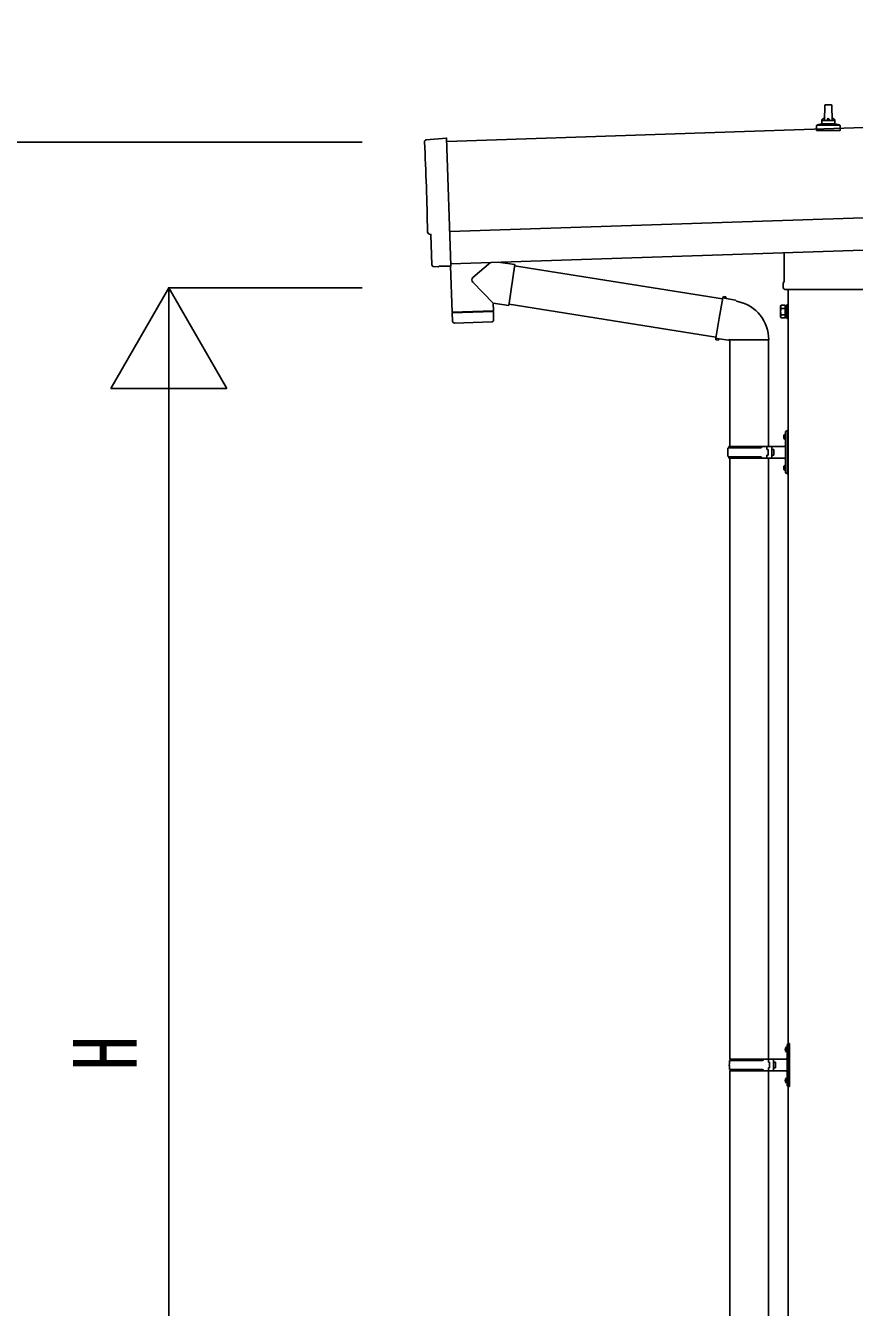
# Model space of a CAD drawing. Units: millimetres, scale not verified. Extents: x -12615 to 12615, y -8910 to 8910.
# Drawn here: x -5534 to -4249, y -2264 to -277 of the extents above; entities that cross this region are included whole.
import ezdxf
from ezdxf.enums import TextEntityAlignment as Align

# ---------------------------------------------------------------- set-up
doc = ezdxf.new("R2010")
doc.units = ezdxf.units.MM
doc.header["$LTSCALE"] = 30
for name, color, linetype in [('0-5_YKK_13', 4, 'Continuous'), ('0-6_YKK_A1', 4, 'Continuous'), ('0-7_YKK_D', 6, 'Continuous')]:
    doc.layers.add(name, color=color, linetype=linetype)
doc.styles.add('ＭＳ ゴシック', font='')
doc.styles.get('ＭＳ ゴシック').set_extended_font_data('MS Gothic')

msp = doc.modelspace()

# ---------------------------------------------------------------- linework, layer by layer
at = {"layer": '0-5_YKK_13'}
for p, q in [((-4295.72, -423.79), (-4294.99, -400.27)), ((-4293.99, -399.29), (-4285.44, -399.29)), ((-4284.44, -400.27), (-4283.72, -423.79)), ((-4307.97, -439.29), (-4307.97, -431.58)), ((-4307.58, -430.79), (-4271.85, -430.79)), ((-4307.2, -430.61), (-4300.48, -428.98)), ((-4300.1, -428.79), (-4279.33, -428.79)), ((-4299.72, -428), (-4299.72, -423.79)), ((-4298.72, -423.79), (-4280.72, -423.79)), ((-4279.72, -428), (-4279.72, -423.79)), ((-4272.23, -430.61), (-4278.95, -428.98)), ((-4271.47, -439.29), (-4271.47, -431.58)), ((-4271.47, -439.29), (-4307.97, -439.29)), ((-4358.02, -673.28), (-4358.02, -628.73)), ((-4894.53, -650.39), (-4901.45, -650.26)), ((-4874.94, -648.73), (-4874.91, -649.73)), ((-4813.61, -643.92), (-4840.83, -666.95)), ((-4775.92, -647.21), (-4801.84, -643.53)), ((-4775.92, -647.21), (-4784.89, -710.28)), ((-4776.18, -649.04), (-4453.59, -700.41)), ((-4809.37, -706.8), (-4840.86, -674.28)), ((-4359.72, -682.05), (-4359.72, -676.55)), ((-4221.78, -685.55), (-4357.65, -685.55)), ((-4809.37, -706.8), (-4784.89, -710.28)), ((-4809.37, -706.8), (-4808.97, -718.81)), ((-4784.63, -708.44), (-4464.01, -759.49)), ((-4453.27, -698.58), (-4458.8, -729.95)), ((-4453.27, -698.58), (-4452.12, -696.6)), ((-4452.12, -696.6), (-4448.56, -697.23)), ((-4448.56, -697.23), (-4448.15, -699.58)), ((-4433.63, -702.4), (-4431.94, -704.03)), ((-4431.94, -704.03), (-4429.83, -704.48)), ((-4363.72, -711.55), (-4362.96, -710.24)), ((-4363.72, -711.55), (-4363.72, -728.55)), ((-4356.72, -715.15), (-4362.96, -715.15)), ((-4872.9, -721.94), (-4872.24, -734.97)), ((-4868.43, -720.79), (-4868.38, -721.79)), ((-4813.47, -718.96), (-4813.45, -719.96)), ((-4464.33, -761.32), (-4458.8, -729.95)), ((-4363.72, -728.55), (-4362.96, -729.87)), ((-4356.72, -724.96), (-4362.96, -724.96)), ((-4356.72, -729.87), (-4362.96, -729.87)), ((-4354.22, -729.25), (-4356.72, -729.25)), ((-4811.63, -735.9), (-4869.14, -737.82)), ((-4464.33, -761.32), (-4463.93, -763.57)), ((-4464.33, -761.32), (-4459.17, -762.13)), ((-4463.93, -763.57), (-4460.37, -764.2)), ((-4460.37, -764.2), (-4459.17, -762.13)), ((-4459.17, -762.13), (-4444.57, -764.45)), ((-4444.57, -764.45), (-4442.37, -763.46)), ((-4382.07, -763.86), (-4443.25, -763.86)), ((-4442.22, -763.86), (-4442.22, -929.05)), ((-4382.22, -763.86), (-4382.22, -929.05)), ((-4358.52, -911.9), (-4356.47, -912.9)), ((-4357.25, -909.9), (-4356.62, -909.9)), ((-4357.25, -909.9), (-4357.25, -918.2)), ((-4356.62, -909.9), (-4356.62, -918.2)), ((-4356.62, -909.9), (-4356.22, -910.3)), ((-4356.47, -912.9), (-4355.86, -914.05)), ((-4356.22, -906.05), (-4353.22, -904.55)), ((-4356.22, -906.05), (-4356.22, -938.05)), ((-4356.22, -910.3), (-4356.22, -917.8)), ((-4353.22, -904.55), (-4353.22, -938.05)), ((-4353.22, -904.55), (-4352.22, -904.55)), ((-4352.22, -904.55), (-4352.22, -938.05)), ((-4445.22, -931.05), (-4394.88, -931.05)), ((-4444.22, -929.05), (-4358.22, -929.05)), ((-4444.22, -929.05), (-4444.22, -931.05)), ((-4385.22, -929.05), (-4385.22, -933.55)), ((-4385.22, -933.55), (-4383.22, -933.55)), ((-4383.22, -933.55), (-4383.22, -938.05)), ((-4377.22, -929.05), (-4377.22, -938.05)), ((-4377.22, -933.55), (-4374.22, -933.55)), ((-4374.22, -933.55), (-4374.22, -938.05)), ((-4357.25, -918.2), (-4356.62, -918.2)), ((-4356.62, -918.2), (-4356.22, -917.8)), ((-4445.22, -945.05), (-4394.88, -945.05)), ((-4444.22, -947.05), (-4444.22, -945.05)), ((-4444.22, -947.05), (-4358.22, -947.05)), ((-4442.22, -947.05), (-4442.22, -1879.05)), ((-4385.22, -947.05), (-4385.22, -942.55)), ((-4385.22, -942.55), (-4383.22, -942.55)), ((-4383.22, -942.55), (-4383.22, -938.05)), ((-4382.22, -947.05), (-4382.22, -1879.05)), ((-4377.22, -947.05), (-4377.22, -938.05)), ((-4377.22, -942.55), (-4374.22, -942.55)), ((-4374.22, -942.55), (-4374.22, -938.05)), ((-4356.22, -970.05), (-4356.22, -938.05)), ((-4353.22, -971.55), (-4353.22, -938.05)), ((-4352.22, -971.55), (-4352.22, -938.05)), ((-4358.52, -959.9), (-4356.47, -960.9)), ((-4357.25, -957.9), (-4356.62, -957.9)), ((-4357.25, -957.9), (-4357.25, -966.2)), ((-4357.25, -966.2), (-4356.62, -966.2)), ((-4356.62, -957.9), (-4356.62, -966.2)), ((-4356.62, -957.9), (-4356.22, -958.3)), ((-4356.62, -966.2), (-4356.22, -965.8)), ((-4356.47, -960.9), (-4355.86, -962.05)), ((-4356.22, -958.3), (-4356.22, -965.8)), ((-4356.22, -970.05), (-4353.22, -971.55)), ((-4353.22, -971.55), (-4352.22, -971.55)), ((-4356.02, -1861.9), (-4353.97, -1862.9)), ((-4354.75, -1859.9), (-4354.12, -1859.9)), ((-4354.75, -1859.9), (-4354.75, -1868.2)), ((-4354.12, -1859.9), (-4354.12, -1868.2)), ((-4354.12, -1859.9), (-4353.72, -1860.3)), ((-4354.12, -1868.2), (-4353.72, -1867.8)), ((-4353.97, -1862.9), (-4353.36, -1864.05)), ((-4353.72, -1856.05), (-4350.72, -1854.55)), ((-4353.72, -1856.05), (-4353.72, -1888.05)), ((-4353.72, -1860.3), (-4353.72, -1867.8)), ((-4350.72, -1854.55), (-4350.72, -1888.05)), ((-4350.72, -1854.55), (-4349.72, -1854.55)), ((-4349.72, -1854.55), (-4349.72, -1888.05)), ((-4442.72, -1881.05), (-4392.38, -1881.05)), ((-4441.72, -1879.05), (-4355.72, -1879.05)), ((-4441.72, -1879.05), (-4441.72, -1881.05)), ((-4382.72, -1879.05), (-4382.72, -1883.55)), ((-4382.72, -1883.55), (-4380.72, -1883.55)), ((-4380.72, -1883.55), (-4380.72, -1888.05)), ((-4374.72, -1879.05), (-4374.72, -1888.05)), ((-4374.72, -1883.55), (-4371.72, -1883.55)), ((-4371.72, -1883.55), (-4371.72, -1888.05)), ((-4354.75, -1868.2), (-4354.12, -1868.2)), ((-4442.72, -1895.05), (-4392.38, -1895.05)), ((-4442.22, -1897.05), (-4442.22, -2829.05)), ((-4441.72, -1897.05), (-4441.72, -1895.05)), ((-4441.72, -1897.05), (-4355.72, -1897.05)), ((-4382.72, -1897.05), (-4382.72, -1892.55)), ((-4382.72, -1892.55), (-4380.72, -1892.55)), ((-4382.22, -1897.05), (-4382.22, -2829.05)), ((-4380.72, -1892.55), (-4380.72, -1888.05)), ((-4374.72, -1897.05), (-4374.72, -1888.05)), ((-4374.72, -1892.55), (-4371.72, -1892.55)), ((-4371.72, -1892.55), (-4371.72, -1888.05)), ((-4353.72, -1920.05), (-4353.72, -1888.05)), ((-4350.72, -1921.55), (-4350.72, -1888.05)), ((-4349.72, -1921.55), (-4349.72, -1888.05)), ((-4356.02, -1909.9), (-4353.97, -1910.9)), ((-4354.75, -1907.9), (-4354.12, -1907.9)), ((-4354.75, -1907.9), (-4354.75, -1916.2)), ((-4354.75, -1916.2), (-4354.12, -1916.2)), ((-4354.12, -1907.9), (-4354.12, -1916.2)), ((-4354.12, -1907.9), (-4353.72, -1908.3)), ((-4354.12, -1916.2), (-4353.72, -1915.8)), ((-4353.97, -1910.9), (-4353.36, -1912.05)), ((-4353.72, -1908.3), (-4353.72, -1915.8)), ((-4353.72, -1920.05), (-4350.72, -1921.55)), ((-4350.72, -1921.55), (-4349.72, -1921.55))]:
    msp.add_line(p, q, dxfattribs=at)
for points in [[(-4913.03, -453.69), (-4881.53, -450.99), (-4874.94, -648.73)], [(-4904.39, -647.36), (-4905.96, -600.36), (-4906.56, -600.38)], [(-4893.79, -650.09), (-4893.15, -649.44), (-4874.91, -649.74)], [(-4875.31, -649.73), (-4872.93, -720.94), (-4808.97, -718.81)], [(-4453.27, -698.58), (-4448.15, -699.58), (-4433.63, -702.4)], [(-4356.72, -729.87), (-4356.72, -710.24), (-4362.96, -710.24)], [(-4356.72, -729.25), (-4356.72, -710.85), (-4354.22, -710.85)], [(-4808.73, -732.86), (-4808.93, -719.81), (-4872.9, -721.94)], [(-4358.52, -916.2), (-4356.47, -915.2), (-4355.86, -914.05)], [(-4358.52, -964.2), (-4356.47, -963.2), (-4355.86, -962.05)], [(-4356.02, -1866.2), (-4353.97, -1865.2), (-4353.36, -1864.05)], [(-4356.02, -1914.2), (-4353.97, -1913.2), (-4353.36, -1912.05)]]:
    msp.add_lwpolyline(points, dxfattribs=at)
msp.add_lwpolyline([(-4354.22, -730.55), (-4354.22, -709.55), (-4352.22, -709.55), (-4352.22, -730.55)], close=True, dxfattribs=at)
for centre, radius, start, end in [((-4293.99, -400.29), 1, 90, 178.60509), ((-4285.44, -400.29), 1, 1.39491, 90), ((-4306.97, -431.58), 1, 103.62699, 180), ((-4300.72, -428), 1, 283.62699, 0), ((-4295.63, -424.43), 4.13, 90, 171.17633), ((-4298.72, -424.79), 1, 90, 180), ((-4286.38, -423.79), 4.83, 133.60282, 180), ((-4293.05, -423.79), 4.83, 0, 46.39718), ((-4283.8, -424.43), 4.13, 8.82367, 90), ((-4280.72, -424.79), 1, 0, 90), ((-4278.72, -428), 1, 180, 256.37301), ((-4272.47, -431.58), 1, 0, 76.37301), ((-4837.45, -670.63), 5, 132.56466, 226.88314), ((-4355.72, -676.55), 4, 125.09963, 180), ((-4355.72, -682.05), 4, 180, 194.47751), ((-4355.72, -682.05), 4, 194.47751, 241.04498), ((-4442.37, -763.46), 60.3, 359.62495, 78), ((-4359.37, -712.69), 4.34, 145.61575, 214.38425), ((-4347.48, -720.05), 16.24, 162.41205, 197.58795), ((-4869.24, -734.82), 3, 182.90915, 271.95747), ((-4811.73, -732.91), 3, 271.90915, 0.90915), ((-4359.37, -727.41), 4.34, 145.61575, 214.38425), ((-4352.92, -914.05), 6, 136.21765, 223.78235), ((-4396.47, -938.05), 49.25, 171.82876, 180.00002), ((-4394.88, -929.05), 2, 270, 359.99998), ((-4358.22, -927.05), 2, 270, 359.99998), ((-4396.47, -938.05), 49.25, 180.00002, 188.17127), ((-4394.88, -947.05), 2, 0.00005, 90.00004), ((-4358.22, -949.05), 2, 0.00005, 90.00004), ((-4352.92, -962.05), 6, 136.21765, 223.78235), ((-4350.42, -1864.05), 6, 136.21765, 223.78235), ((-4393.97, -1888.05), 49.25, 171.82876, 180.00002), ((-4392.38, -1879.05), 2, 270, 359.99998), ((-4355.72, -1877.05), 2, 270, 359.99998), ((-4393.97, -1888.05), 49.25, 180.00002, 188.17127), ((-4392.38, -1897.05), 2, 0.00005, 90.00004), ((-4355.72, -1899.05), 2, 0.00005, 90.00004), ((-4350.42, -1912.05), 6, 136.21765, 223.78235)]:
    msp.add_arc(centre, radius, start, end, dxfattribs=at)
for centre, major_axis, ratio, start_param, end_param in [((-4912.77, -456.68), (-3, -0.1), 0.99863, 4.7647489, 6.2979817), ((-9673.64, -685.84), (4760.73, 158.69), 0.99863, 6.2686928, 6.2979817), ((-4906.71, -595.98), (-4.4, -0.15), 0.99863, 6.2686928, 7.8539816), ((-4901.39, -647.25), (-2.11, -2.14), 0.9974, 5.5252311, 7.0411395), ((-4894.51, -649.39), (-0.704, -0.714), 0.9974, 0.7579542, 1.5707963)]:
    msp.add_ellipse(centre, major_axis=major_axis, ratio=ratio, start_param=start_param, end_param=end_param, dxfattribs=at)
at = {"layer": '0-6_YKK_A1'}
for p, q in [((501.65, -276.64), (-4881.36, -456.07)), ((-4876.7, -595.99), (506.31, -416.56)), ((-4875.03, -645.97), (507.98, -466.53)), ((-4352.22, -685.55), (-4352.22, -3538.05))]:
    msp.add_line(p, q, dxfattribs=at)
at = {"layer": '0-7_YKK_D'}
for p, q in [((-5012.36, -457.11), (-5713.36, -457.11)), ((-5312.36, -683.05), (-5402.36, -838.94)), ((-5012.36, -683.05), (-5313.36, -683.05)), ((-5312.36, -683.05), (-5222.36, -838.94)), ((-5312.36, -683.05), (-5312.36, -994.82)), ((-5402.36, -838.94), (-5222.36, -838.94)), ((-5312.36, -2858.05), (-5312.36, -863.05))]:
    msp.add_line(p, q, dxfattribs=at)

# ---------------------------------------------------------------- texts
at = {"layer": '0-7_YKK_D', "style": 'ＭＳ ゴシック', "width": 0.8}
msp.add_text('H', height=98.97, rotation=90, dxfattribs=at).set_placement((-5332.36, -1896.55), align=Align.BOTTOM_LEFT)

doc.saveas('drawing.dxf')
